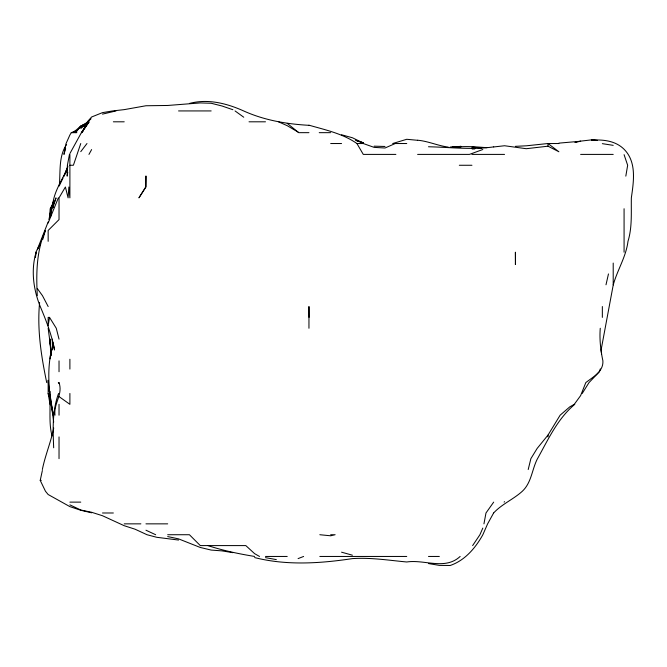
<?xml version="1.0" encoding="UTF-8"?>
<svg xmlns="http://www.w3.org/2000/svg" width="667" height="667" viewBox="0 0 667 667"><rect width="100%" height="100%" fill="white"/><g stroke="black" fill="none" stroke-linecap="round" stroke-linejoin="round"><path stroke-width="1" d="M49.333 394.447C51.117 408.246 48.358 422.378 52.076 435.935M58.571 393.463C52.093 410.855 52.951 429.573 53.668 447.79M600.258 328.264C599.391 339.353 600.617 350.15 602.901 360.864C603.568 371.619 593.096 376.855 585.818 382.591L580.615 395.623L574.27 404.327L569.743 406.895L560.13 415.191L548.016 435.076L537.143 448.449L530.874 458.654L528.206 469.526M50.525 346.04L50.65 349.992L49.675 339.128L51 349.992L50.867 355.92L51.017 349.992L48.157 328.264M59.255 186.01C60.655 172.019 58.337 156.712 66.592 144.439M39.603 302.576C37.01 329.54 41.271 356.295 46.715 382.591M54.986 415.191C53.502 403.218 63.19 394.714 59.029 382.591L59.029 383.408L58.312 382.591M49.425 219.601L50.183 208.729L53.602 202.393L51.167 208.729L48.933 219.601M53.56 202.393L51.151 208.729L50.8 212.681L51.151 208.729L53.585 200.825M35.318 257.137L35.835 252.201L40.47 243.855M50.042 358.888L51 349.992M50.083 391.487L49.867 393.463L53.177 415.191L48.733 393.463M52.61 207.745C52.685 193.422 61.497 181.507 67.075 168.884M35.476 257.137L36.126 252.201C30.799 269.927 33.358 289.495 40.253 306.528C46.256 320.702 51.676 334.776 54.536 349.992L52.893 342.088L52.501 349.992L52.276 339.128M67.759 172.178L67.159 176.13L67.384 165.266L69.46 154.402M50.592 355.92L51.517 349.992C47.432 367.792 48.466 386.401 51.334 404.327L51.226 402.351M50.642 216.633L51.876 208.729L56.02 197.866L52.826 207.745M53.335 204.777L53.652 202.801M49.533 317.392L48.157 325.729L48.157 317.392L49.533 317.392L56.27 328.264L59.029 339.128M625.821 176.13L627.655 165.266L624.079 154.661M53.76 201.818L52.726 207.745L53.61 202.801M483.95 523.853L485.976 512.99L493.68 502.126M42.354 469.526C45.173 455.444 50.9 442.179 53.71 428.031M91.621 512.815L80.757 510.255L69.893 506.628L48.157 494.522L45.473 491.254L40.228 480.39L42.363 470.51M613.206 285.092L601.092 349.992L601.592 354.027M605.995 284.792L608.471 273.929M65.633 148.474L63.957 154.402L66.058 143.53L69.893 134.984L71.286 132.666L76.021 130.74M42.796 239.353L45.381 230.465C36.36 251.134 36.135 273.503 37.285 295.664M600.3 368.901L599.433 371.727L589.011 382.591L582.216 393.463M613.281 284.792C617.35 269.993 626.071 256.837 627.989 241.329C632.333 227.18 631.074 212.423 631.349 197.866C633.642 181.649 636.877 162.098 624.079 149.266C615.483 140.662 602.985 139.42 591.479 140.153L595.431 140.387M80.757 143.53L73.395 165.266L69.893 165.266M65.533 173.412L67.751 167.075M48.157 221.944L37.285 249.5L39.195 246.231M67.851 166.175L64.032 176.13L66.85 169.793M58.346 197.866L48.157 223.011M482.816 528.081L479.915 534.726L472.636 545.589M51.151 208.729L53.127 204.202M84.601 128.139L87.652 121.803L90.962 118.684L87.844 121.803M59.471 185.401L63.04 177.989M82.983 130.999L81.858 132.666L87.352 121.803L91.621 116.992L102.493 112.631L112.665 110.93M493.622 512.99L487.619 523.853L482.816 534.801C475.446 548.007 464.949 560.447 450.217 565.483L439.345 565.383L428.481 563.557M88.953 154.402L91.621 149.575M69.893 153.56L81.382 132.666L89.136 121.803L84.025 129.323M81.749 132.666L85.126 126.813M86.093 125.146L87.535 122.636M81.758 132.666L82.891 130.999M80.757 151.659L86.968 143.53M85.243 124.095L80.757 126.005L75.446 132.666L80.757 126.255L87.369 122.294M504.11 502.126L504.544 501.659M574.787 404.327C557.629 418.651 548.166 439.528 537.519 458.654L537.143 459.338C531.899 469.952 531.416 482.766 522.328 491.254C513.407 499.366 501.984 503.994 493.68 512.915M88.036 121.803L80.757 128.247L87.444 122.445M72.97 132.666L80.757 126.255L84.35 124.612M460.147 556.453C445.056 570.485 424.662 559.271 406.745 561.981C388.694 560.288 370.552 557.387 352.418 558.604C320.218 563.473 286.477 565.691 254.619 557.562M395.273 143.53L385.017 147.999L374.145 147.382L363.282 143.53L356.92 143.53C342.888 133.633 325.263 129.865 308.954 125.179M392.68 143.53L406.745 139.286L417.617 140.303M298.082 558.604L303.627 556.453M482.816 149.508L469.443 154.402L417.617 154.402M102.493 114.124L116.025 110.93M576.847 142.063L574.962 142.488L580.615 141.137L591.479 139.878L597.407 140.378M578.731 141.646L580.615 141.229L558.879 143.138M189.42 103.46C207.729 98.508 226.78 103.36 243.63 110.93L243.755 110.989C264.265 120.252 286.618 124.079 308.954 125.321M457.128 147.023C466.892 146.056 476.98 146.932 486.76 147.69M548.016 146.19L548.016 143.53L558.879 151.759L548.016 146.19L526.28 148.708L504.544 145.748L493.68 146.965M113.357 110.847L124.22 109.63L145.956 105.753L167.684 105.469L200.292 102.926L211.156 103.26L222.019 105.995L232.883 109.721M452.193 147.249L461.08 146.365L450.217 147.048M547.899 143.53L526.28 145.815L515.408 146.331M493.68 146.873C471.936 150.075 450.275 147.224 428.481 146.765M452.193 147.315L454.169 147.19M456.145 147.065L461.08 146.757L452.193 147.132M474.912 148.666L471.944 148.766L474.912 148.783M178.556 110.93L211.156 110.93M113.357 121.803L124.22 121.803M249.024 121.803L265.483 121.803M71.286 132.666L76.847 132.666M308.954 132.666L298.758 132.666L287.219 123.345M319.226 132.666L330.682 132.666M330.682 143.53L341.554 143.53M395.881 143.53L406.745 143.53M548.016 143.53L558.879 143.53M395.881 154.402L363.282 154.402L356.92 143.53M471.944 154.402L504.544 154.402M580.615 154.402L613.206 154.402M459.313 165.266L471.944 165.266M40.228 480.39L41.262 480.39M69.893 502.126L80.757 502.126M102.493 512.99L113.357 512.99M124.22 523.853L140.887 523.853M145.956 523.853L167.684 523.853M167.684 534.726L189.42 534.726L200.292 545.589L245.815 545.589L254.619 553.66L259.521 556.453M330.682 534.726L335.126 534.726L330.682 535.793L319.818 534.726M265.483 556.453L287.219 556.453M319.818 556.453L406.745 556.453M428.481 556.453L439.345 556.453M374.145 146.173L385.017 146.465M481.824 147.807L471.944 147.265L481.824 147.832M178.556 540.045L156.82 537.31L147.007 534.726L135.084 529.214L124.22 525.713L102.493 515.733L91.621 512.273L80.757 510.005L69.893 504.861M602.343 143.663L613.206 145.348M232.883 552.668L222.019 550.884L211.156 550.067L200.292 547.474L178.556 538.869L167.684 536.568M254.619 556.453C238.869 553.852 223.053 550.583 207.929 545.589M417.617 140.212C428.147 141.154 437.802 145.723 448.241 147.099M265.483 557.645L276.346 559.613M341.554 134.776L352.418 137.752L363.282 143.071L356.945 140.887M341.554 552.184L352.418 555.202M355.378 140.245L363.282 142.688M278.489 121.803L287.219 125.688L298.082 132.074M145.956 530.215L155.669 534.726M59.029 396.59L69.893 404.327L69.893 393.463M235.042 110.93L243.755 117.225M37.285 288.511L42.471 295.664L48.157 306.528M49.15 391.487L48.157 380.273L48.157 393.463L49.15 396.423M53.485 415.191L51.301 404.327L53.677 422.111M48.157 393.463L50.033 404.327M50.292 339.128L50.358 341.104M309.054 317.392L308.954 306.528L308.954 328.264M624.079 208.729L624.079 252.201M613.206 263.065L613.206 284.792M602.343 306.528L602.343 317.392M548.016 435.076L548.016 436.927M69.893 154.402L69.893 197.866L68.868 187.002L68.084 197.866L65.391 187.002L59.029 197.866L59.029 219.601L48.157 230.465L48.157 241.329M69.893 359.238L69.893 369.076M59.029 360.864L59.029 371.727M59.029 404.327L59.029 415.191M59.029 436.927L59.029 458.654M145.956 176.13L145.706 187.002L138.928 197.866L145.956 187.002L145.956 176.13M515.483 263.065L515.408 264.499L515.408 252.201L515.483 263.065M53.735 202.393L50.709 208.729L53.819 202.393"/></g></svg>
